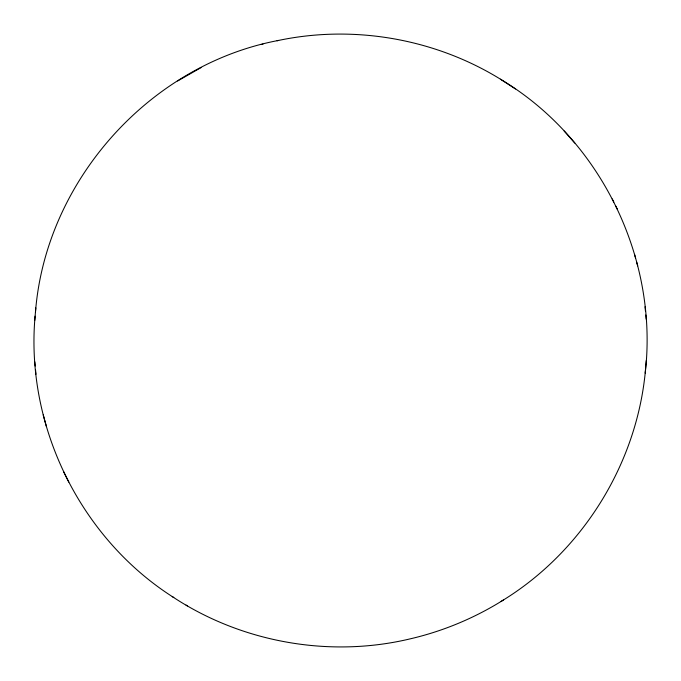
<?xml version="1.0" encoding="UTF-8"?>
<svg xmlns="http://www.w3.org/2000/svg" width="681" height="681" viewBox="0 0 681 681"><rect width="100%" height="100%" fill="white"/><g stroke="black" fill="none" stroke-linecap="round" stroke-linejoin="round"><path stroke-width="1.02" d="M35.097 316.154C25.248 425.387 79.89 537.3 172.25 596.573L173.783 597.535M500.875 601.544C580.936 553.202 635.782 466.119 645.188 373.111C658.663 258.635 600.719 139.665 501.906 80.094L500.467 79.192C434.98 38.749 353.984 24.601 278.657 40.409L277.065 40.783M35.463 312.221C45.55 181.282 149.309 64.721 278.657 40.409M645.188 373.111L646.252 360.547M34.748 320.47L35.812 307.897M177.605 80.996L201.048 67.623M503.395 600.021C475.261 617.676 444.284 630.725 411.962 638.438L410.26 638.838C329.544 658.152 241.397 642.438 172.25 596.573M261.172 44.546L262.985 44.12M515.474 88.956L500.467 79.192M186.058 605.077L187.403 605.928M564.174 131.041L574.781 143.061M612.21 198.903L613.811 202.061M615.777 206.079L617.403 209.297M63.597 471.712L68.79 482.114M634.539 254.345L635.594 258.15M636.616 262.015L637.697 265.871M43.243 414.882L46.444 426.595M645.043 306.739L645.426 310.919M645.784 314.962L646.175 319.176M34.825 361.832L35.216 366.046M35.574 370.089L35.957 374.278"/></g></svg>
